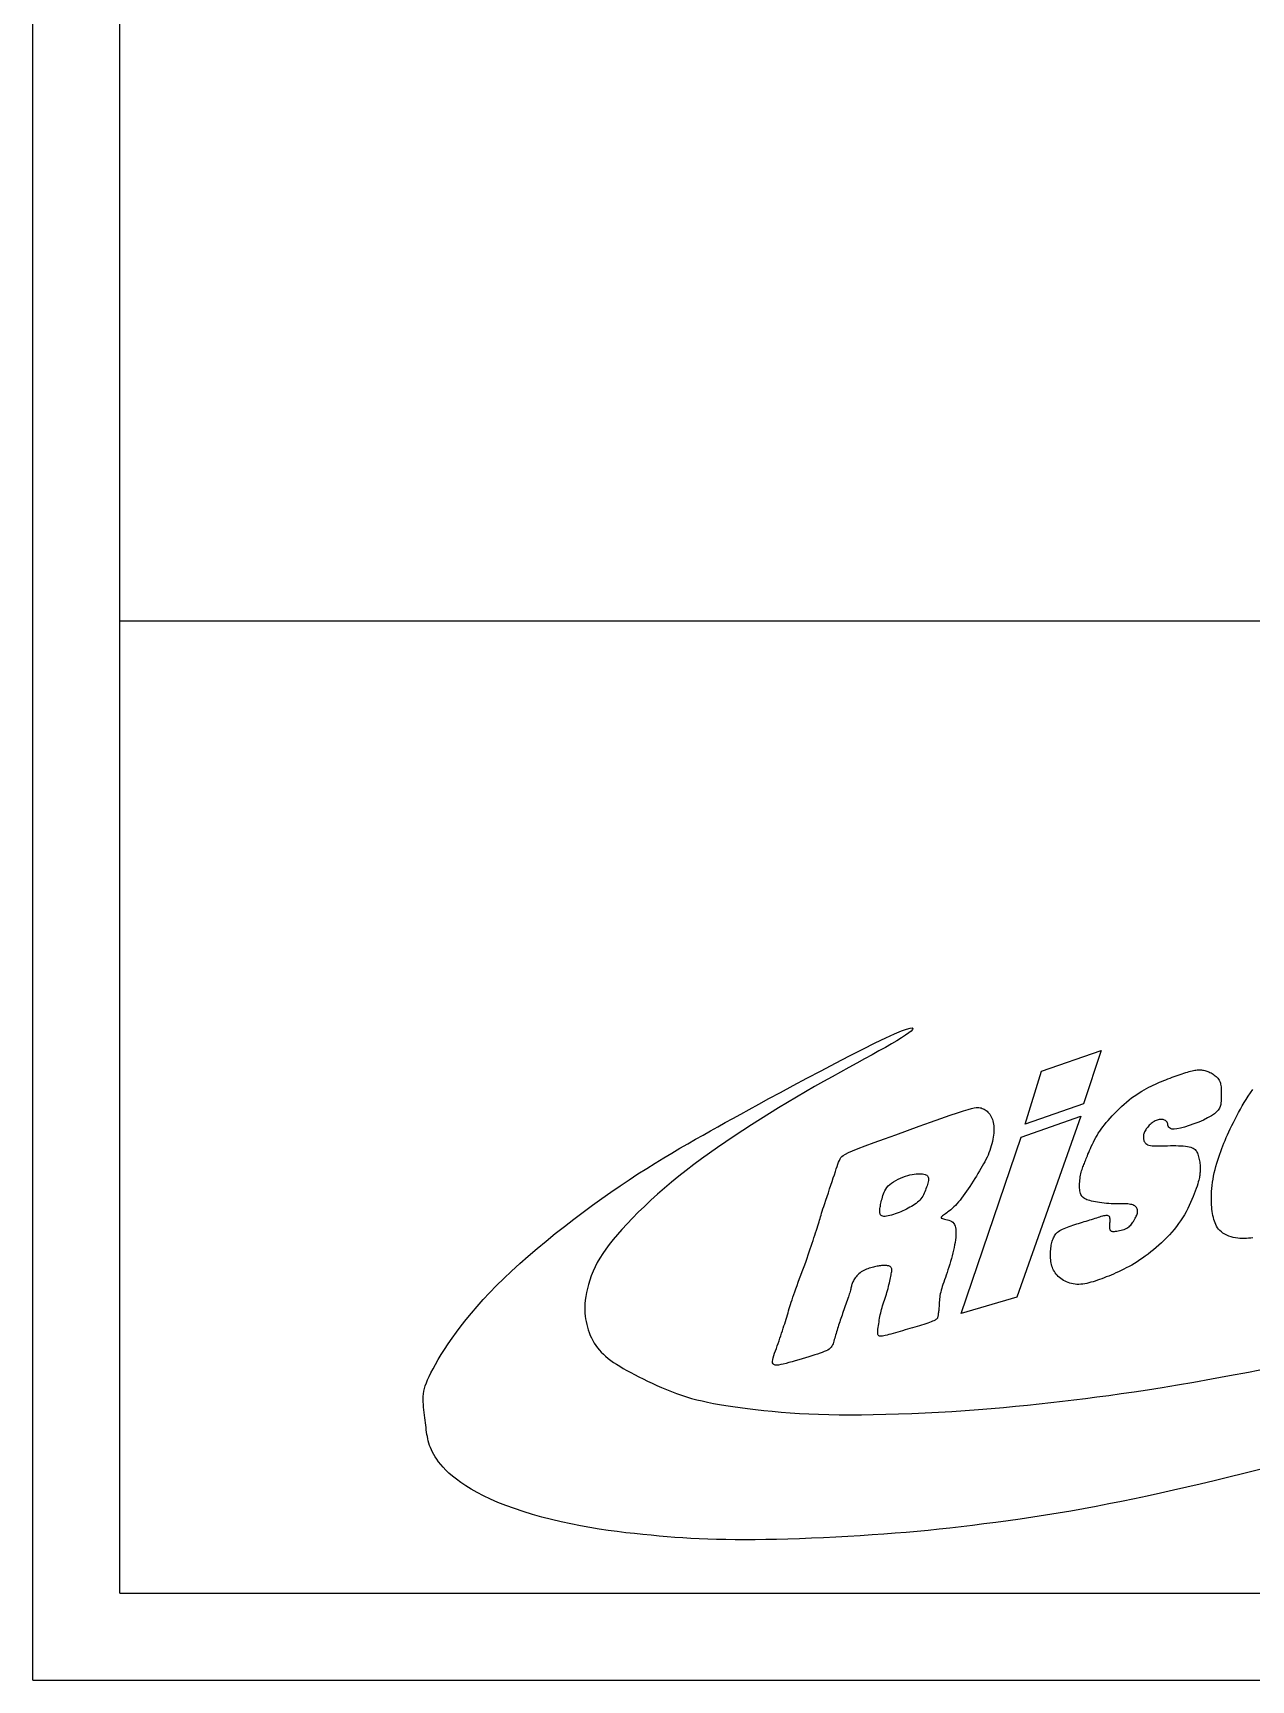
# Model space of a CAD drawing. Extents: x 134 to 2648, y -627 to 3.
# Drawn here: x 1601.32 to 1618.86, y -627.29 to -603.58 of the extents above; entities that cross this region are included whole.
import ezdxf

# ---------------------------------------------------------------- set-up
doc = ezdxf.new("R2010")
doc.units = 0
doc.layers.add('圖框層', color=7, linetype='CONTINUOUS')
doc.layers.add('輪廓線層', color=7, linetype='CONTINUOUS')

msp = doc.modelspace()

# ---------------------------------------------------------------- linework, layer by layer
at = {"layer": '圖框層', "color": 7}
for p, q in [((1601.323, -627.291), (1601.323, -423.322)), ((1602.573, -626.041), (1602.573, -424.571)), ((1602.573, -612.041), (1887.074, -612.041)), ((1602.573, -626.041), (1887.074, -626.041)), ((1601.323, -627.291), (1888.323, -627.291))]:
    msp.add_line(p, q, dxfattribs=at)
at = {"layer": '輪廓線層', "color": 1}
msp.add_lwpolyline([(1618.983, -624.26), (1618.755, -624.318), (1618.537, -624.372), (1618.329, -624.423), (1618.128, -624.47), (1617.933, -624.515), (1617.742, -624.559), (1617.553, -624.601), (1617.365, -624.642), (1617.179, -624.681), (1616.995, -624.72), (1616.811, -624.756), (1616.628, -624.792), (1616.445, -624.826), (1616.262, -624.858), (1616.08, -624.889), (1615.898, -624.919), (1615.716, -624.947), (1615.537, -624.973), (1615.36, -624.998), (1615.185, -625.022), (1615.014, -625.044), (1614.847, -625.065), (1614.684, -625.085), (1614.524, -625.103), (1614.367, -625.12), (1614.211, -625.136), (1614.054, -625.151), (1613.896, -625.165), (1613.736, -625.178), (1613.572, -625.19), (1613.403, -625.202), (1613.23, -625.213), (1613.055, -625.223), (1612.879, -625.233), (1612.703, -625.241), (1612.529, -625.249), (1612.358, -625.256), (1612.191, -625.261), (1612.029, -625.265), (1611.872, -625.268), (1611.72, -625.27), (1611.574, -625.271), (1611.433, -625.27), (1611.296, -625.269), (1611.165, -625.266), (1611.038, -625.262), (1610.915, -625.258), (1610.796, -625.252), (1610.68, -625.245), (1610.565, -625.237), (1610.451, -625.228), (1610.337, -625.218), (1610.222, -625.207), (1610.104, -625.196), (1609.983, -625.183), (1609.86, -625.169), (1609.733, -625.154), (1609.604, -625.136), (1609.473, -625.117), (1609.339, -625.096), (1609.204, -625.071), (1609.066, -625.044), (1608.928, -625.014), (1608.789, -624.981), (1608.651, -624.945), (1608.515, -624.906), (1608.382, -624.866), (1608.254, -624.823), (1608.131, -624.779), (1608.016, -624.733), (1607.908, -624.686), (1607.808, -624.639), (1607.716, -624.59), (1607.631, -624.542), (1607.553, -624.494), (1607.483, -624.446), (1607.419, -624.399), (1607.362, -624.354), (1607.312, -624.31), (1607.267, -624.268), (1607.228, -624.227), (1607.193, -624.188), (1607.163, -624.15), (1607.137, -624.113), (1607.114, -624.078), (1607.093, -624.043), (1607.076, -624.009), (1607.06, -623.976), (1607.046, -623.944), (1607.034, -623.912), (1607.024, -623.88), (1607.015, -623.849), (1607.007, -623.818), (1607.001, -623.786), (1606.995, -623.754), (1606.99, -623.722), (1606.986, -623.689), (1606.982, -623.656), (1606.978, -623.622), (1606.974, -623.587), (1606.97, -623.551), (1606.966, -623.515), (1606.961, -623.477), (1606.956, -623.439), (1606.952, -623.4), (1606.948, -623.361), (1606.944, -623.322), (1606.942, -623.283), (1606.942, -623.245), (1606.943, -623.207), (1606.946, -623.17), (1606.952, -623.132), (1606.961, -623.094), (1606.972, -623.055), (1606.987, -623.013), (1607.005, -622.969), (1607.027, -622.92), (1607.053, -622.867), (1607.084, -622.809), (1607.118, -622.746), (1607.157, -622.678), (1607.201, -622.606), (1607.249, -622.53), (1607.301, -622.45), (1607.358, -622.367), (1607.42, -622.281), (1607.486, -622.193), (1607.558, -622.102), (1607.635, -622.008), (1607.717, -621.912), (1607.804, -621.814), (1607.898, -621.714), (1607.997, -621.612), (1608.103, -621.508), (1608.214, -621.402), (1608.332, -621.295), (1608.454, -621.187), (1608.58, -621.079), (1608.71, -620.971), (1608.842, -620.864), (1608.975, -620.759), (1609.109, -620.655), (1609.244, -620.554), (1609.378, -620.455), (1609.511, -620.359), (1609.644, -620.266), (1609.775, -620.176), (1609.905, -620.088), (1610.033, -620.005), (1610.159, -619.924), (1610.282, -619.847), (1610.403, -619.773), (1610.522, -619.703), (1610.638, -619.634), (1610.752, -619.569), (1610.863, -619.505), (1610.972, -619.444), (1611.079, -619.384), (1611.184, -619.325), (1611.289, -619.266), (1611.398, -619.206), (1611.513, -619.142), (1611.636, -619.075), (1611.771, -619.001), (1611.919, -618.92), (1612.085, -618.831), (1612.269, -618.732), (1612.466, -618.626), (1612.672, -618.518), (1612.878, -618.409), (1613.08, -618.304), (1613.272, -618.206), (1613.447, -618.118), (1613.6, -618.044), (1613.726, -617.987), (1613.825, -617.946), (1613.899, -617.919), (1613.95, -617.905), (1613.981, -617.903), (1613.992, -617.91), (1613.987, -617.925), (1613.966, -617.948), (1613.932, -617.975), (1613.885, -618.008), (1613.828, -618.046), (1613.759, -618.087), (1613.682, -618.133), (1613.596, -618.182), (1613.502, -618.234), (1613.402, -618.29), (1613.296, -618.348), (1613.185, -618.409), (1613.069, -618.472), (1612.95, -618.537), (1612.827, -618.605), (1612.702, -618.674), (1612.574, -618.746), (1612.445, -618.821), (1612.316, -618.897), (1612.185, -618.974), (1612.055, -619.053), (1611.925, -619.134), (1611.796, -619.215), (1611.668, -619.296), (1611.541, -619.378), (1611.417, -619.46), (1611.296, -619.542), (1611.177, -619.624), (1611.061, -619.705), (1610.947, -619.787), (1610.835, -619.87), (1610.726, -619.953), (1610.619, -620.037), (1610.515, -620.123), (1610.413, -620.209), (1610.314, -620.297), (1610.218, -620.384), (1610.125, -620.471), (1610.037, -620.557), (1609.954, -620.641), (1609.876, -620.723), (1609.803, -620.802), (1609.736, -620.877), (1609.675, -620.949), (1609.62, -621.018), (1609.57, -621.085), (1609.525, -621.151), (1609.484, -621.215), (1609.448, -621.279), (1609.415, -621.342), (1609.386, -621.406), (1609.361, -621.469), (1609.339, -621.532), (1609.321, -621.594), (1609.305, -621.654), (1609.292, -621.713), (1609.282, -621.769), (1609.275, -621.822), (1609.27, -621.873), (1609.268, -621.92), (1609.267, -621.965), (1609.269, -622.009), (1609.273, -622.05), (1609.278, -622.091), (1609.286, -622.131), (1609.295, -622.17), (1609.306, -622.21), (1609.318, -622.25), (1609.332, -622.289), (1609.347, -622.328), (1609.364, -622.366), (1609.383, -622.403), (1609.404, -622.439), (1609.426, -622.474), (1609.451, -622.508), (1609.477, -622.54), (1609.505, -622.571), (1609.535, -622.601), (1609.568, -622.63), (1609.604, -622.659), (1609.642, -622.688), (1609.682, -622.717), (1609.726, -622.745), (1609.772, -622.774), (1609.822, -622.804), (1609.873, -622.833), (1609.928, -622.863), (1609.985, -622.893), (1610.044, -622.923), (1610.106, -622.954), (1610.17, -622.986), (1610.236, -623.017), (1610.304, -623.048), (1610.373, -623.079), (1610.443, -623.109), (1610.514, -623.138), (1610.586, -623.165), (1610.658, -623.19), (1610.73, -623.214), (1610.803, -623.235), (1610.878, -623.255), (1610.955, -623.273), (1611.034, -623.291), (1611.118, -623.307), (1611.205, -623.323), (1611.298, -623.338), (1611.397, -623.354), (1611.502, -623.368), (1611.611, -623.383), (1611.726, -623.397), (1611.845, -623.41), (1611.967, -623.422), (1612.094, -623.433), (1612.224, -623.443), (1612.357, -623.451), (1612.493, -623.458), (1612.634, -623.464), (1612.779, -623.468), (1612.93, -623.47), (1613.087, -623.471), (1613.25, -623.471), (1613.421, -623.469), (1613.6, -623.465), (1613.784, -623.459), (1613.974, -623.452), (1614.166, -623.444), (1614.36, -623.434), (1614.553, -623.423), (1614.745, -623.411), (1614.933, -623.397), (1615.116, -623.382), (1615.295, -623.367), (1615.47, -623.35), (1615.641, -623.333), (1615.81, -623.315), (1615.977, -623.296), (1616.143, -623.277), (1616.308, -623.257), (1616.473, -623.236), (1616.64, -623.215), (1616.811, -623.192), (1616.988, -623.167), (1617.174, -623.14), (1617.369, -623.111), (1617.577, -623.078), (1617.798, -623.041), (1618.036, -623.001), (1618.287, -622.956), (1618.55, -622.908), (1618.822, -622.856), (1619.1, -622.801)], dxfattribs=at)
at = {"layer": '輪廓線層', "color": 116}
for points in [[(1615.84, -618.527), (1616.7, -618.225), (1616.446, -618.996), (1615.606, -619.289)], [(1617.371, -619.329), (1617.361, -619.342), (1617.351, -619.356), (1617.342, -619.37), (1617.334, -619.383), (1617.327, -619.397), (1617.321, -619.411), (1617.316, -619.425), (1617.312, -619.438), (1617.31, -619.452), (1617.308, -619.465), (1617.308, -619.478), (1617.309, -619.491), (1617.311, -619.503), (1617.313, -619.515), (1617.317, -619.527), (1617.322, -619.538), (1617.328, -619.548), (1617.335, -619.558), (1617.344, -619.567), (1617.356, -619.576), (1617.37, -619.583), (1617.388, -619.589), (1617.409, -619.594), (1617.435, -619.598), (1617.465, -619.6), (1617.499, -619.601), (1617.536, -619.601), (1617.575, -619.6), (1617.616, -619.599), (1617.657, -619.598), (1617.699, -619.597), (1617.739, -619.597), (1617.778, -619.597), (1617.815, -619.598), (1617.85, -619.599), (1617.883, -619.602), (1617.914, -619.605), (1617.942, -619.609), (1617.967, -619.615), (1617.99, -619.621), (1618.009, -619.627), (1618.026, -619.635), (1618.04, -619.644), (1618.053, -619.654), (1618.063, -619.666), (1618.072, -619.678), (1618.08, -619.692), (1618.087, -619.706), (1618.093, -619.722), (1618.099, -619.739), (1618.104, -619.757), (1618.109, -619.776), (1618.113, -619.795), (1618.117, -619.815), (1618.12, -619.835), (1618.122, -619.854), (1618.124, -619.873), (1618.125, -619.892), (1618.125, -619.911), (1618.125, -619.928), (1618.125, -619.945), (1618.124, -619.961), (1618.124, -619.977), (1618.123, -619.991), (1618.122, -620.004), (1618.121, -620.016), (1618.12, -620.029), (1618.118, -620.042), (1618.115, -620.057), (1618.111, -620.075), (1618.106, -620.095), (1618.099, -620.119), (1618.091, -620.146), (1618.081, -620.178), (1618.069, -620.212), (1618.056, -620.25), (1618.042, -620.289), (1618.026, -620.331), (1618.008, -620.373), (1617.989, -620.417), (1617.969, -620.461), (1617.947, -620.504), (1617.924, -620.548), (1617.899, -620.592), (1617.873, -620.635), (1617.845, -620.678), (1617.816, -620.72), (1617.785, -620.762), (1617.752, -620.803), (1617.718, -620.843), (1617.683, -620.882), (1617.646, -620.92), (1617.609, -620.958), (1617.571, -620.994), (1617.532, -621.029), (1617.493, -621.063), (1617.454, -621.096), (1617.415, -621.128), (1617.376, -621.158), (1617.336, -621.188), (1617.297, -621.216), (1617.258, -621.243), (1617.218, -621.268), (1617.179, -621.293), (1617.14, -621.316), (1617.102, -621.337), (1617.063, -621.358), (1617.025, -621.377), (1616.987, -621.396), (1616.95, -621.413), (1616.914, -621.43), (1616.878, -621.445), (1616.843, -621.46), (1616.809, -621.474), (1616.775, -621.488), (1616.742, -621.501), (1616.71, -621.513), (1616.678, -621.525), (1616.646, -621.536), (1616.615, -621.546), (1616.584, -621.556), (1616.553, -621.564), (1616.523, -621.573), (1616.493, -621.58), (1616.464, -621.585), (1616.435, -621.59), (1616.406, -621.593), (1616.378, -621.594), (1616.351, -621.594), (1616.325, -621.592), (1616.299, -621.588), (1616.274, -621.583), (1616.25, -621.577), (1616.226, -621.569), (1616.203, -621.559), (1616.181, -621.549), (1616.16, -621.537), (1616.139, -621.524), (1616.12, -621.51), (1616.101, -621.495), (1616.084, -621.479), (1616.068, -621.463), (1616.053, -621.446), (1616.039, -621.428), (1616.027, -621.41), (1616.016, -621.392), (1616.006, -621.372), (1615.998, -621.352), (1615.991, -621.332), (1615.985, -621.31), (1615.98, -621.288), (1615.977, -621.265), (1615.974, -621.242), (1615.972, -621.217), (1615.971, -621.192), (1615.971, -621.167), (1615.971, -621.142), (1615.973, -621.118), (1615.975, -621.094), (1615.977, -621.071), (1615.98, -621.05), (1615.983, -621.029), (1615.987, -621.01), (1615.992, -620.991), (1615.997, -620.973), (1616.002, -620.956), (1616.008, -620.94), (1616.015, -620.925), (1616.022, -620.91), (1616.03, -620.895), (1616.039, -620.881), (1616.049, -620.868), (1616.06, -620.855), (1616.073, -620.843), (1616.088, -620.831), (1616.105, -620.82), (1616.124, -620.809), (1616.144, -620.798), (1616.167, -620.788), (1616.19, -620.778), (1616.215, -620.769), (1616.241, -620.759), (1616.268, -620.75), (1616.295, -620.742), (1616.322, -620.733), (1616.349, -620.725), (1616.377, -620.716), (1616.404, -620.708), (1616.431, -620.7), (1616.458, -620.691), (1616.485, -620.683), (1616.512, -620.675), (1616.538, -620.666), (1616.564, -620.658), (1616.589, -620.65), (1616.614, -620.642), (1616.638, -620.634), (1616.661, -620.627), (1616.683, -620.62), (1616.703, -620.614), (1616.723, -620.609), (1616.741, -620.604), (1616.758, -620.601), (1616.773, -620.6), (1616.786, -620.6), (1616.798, -620.603), (1616.807, -620.607), (1616.815, -620.614), (1616.82, -620.624), (1616.823, -620.637), (1616.825, -620.651), (1616.825, -620.666), (1616.825, -620.682), (1616.824, -620.698), (1616.823, -620.715), (1616.821, -620.73), (1616.82, -620.745), (1616.82, -620.758), (1616.82, -620.77), (1616.821, -620.781), (1616.822, -620.791), (1616.824, -620.8), (1616.826, -620.807), (1616.83, -620.814), (1616.834, -620.82), (1616.84, -620.824), (1616.847, -620.828), (1616.855, -620.83), (1616.865, -620.832), (1616.877, -620.832), (1616.891, -620.832), (1616.907, -620.83), (1616.925, -620.828), (1616.945, -620.825), (1616.966, -620.82), (1616.988, -620.815), (1617.01, -620.809), (1617.032, -620.802), (1617.052, -620.794), (1617.071, -620.785), (1617.087, -620.775), (1617.102, -620.765), (1617.115, -620.753), (1617.127, -620.741), (1617.137, -620.728), (1617.147, -620.715), (1617.156, -620.701), (1617.165, -620.687), (1617.174, -620.672), (1617.183, -620.658), (1617.192, -620.642), (1617.2, -620.627), (1617.207, -620.612), (1617.213, -620.598), (1617.218, -620.583), (1617.222, -620.569), (1617.225, -620.556), (1617.226, -620.543), (1617.225, -620.531), (1617.224, -620.519), (1617.22, -620.508), (1617.216, -620.498), (1617.21, -620.488), (1617.202, -620.479), (1617.194, -620.471), (1617.184, -620.464), (1617.172, -620.457), (1617.158, -620.451), (1617.143, -620.446), (1617.125, -620.442), (1617.106, -620.439), (1617.084, -620.437), (1617.06, -620.435), (1617.033, -620.435), (1617.005, -620.435), (1616.975, -620.435), (1616.944, -620.436), (1616.912, -620.436), (1616.878, -620.435), (1616.845, -620.434), (1616.811, -620.432), (1616.777, -620.429), (1616.743, -620.426), (1616.71, -620.422), (1616.678, -620.417), (1616.646, -620.412), (1616.617, -620.406), (1616.589, -620.401), (1616.563, -620.395), (1616.538, -620.389), (1616.516, -620.382), (1616.496, -620.375), (1616.478, -620.368), (1616.462, -620.359), (1616.448, -620.35), (1616.435, -620.339), (1616.425, -620.327), (1616.416, -620.314), (1616.409, -620.3), (1616.403, -620.284), (1616.399, -620.267), (1616.395, -620.249), (1616.393, -620.23), (1616.391, -620.209), (1616.391, -620.188), (1616.391, -620.165), (1616.391, -620.142), (1616.392, -620.118), (1616.394, -620.094), (1616.397, -620.07), (1616.4, -620.047), (1616.404, -620.024), (1616.409, -620.002), (1616.414, -619.981), (1616.42, -619.96), (1616.426, -619.941), (1616.433, -619.922), (1616.439, -619.903), (1616.446, -619.886), (1616.452, -619.869), (1616.459, -619.852), (1616.465, -619.836), (1616.472, -619.819), (1616.478, -619.802), (1616.486, -619.784), (1616.493, -619.765), (1616.502, -619.744), (1616.511, -619.72), (1616.522, -619.695), (1616.533, -619.667), (1616.546, -619.638), (1616.559, -619.608), (1616.574, -619.576), (1616.589, -619.545), (1616.606, -619.513), (1616.623, -619.481), (1616.641, -619.45), (1616.66, -619.419), (1616.681, -619.389), (1616.702, -619.359), (1616.725, -619.328), (1616.749, -619.298), (1616.775, -619.266), (1616.802, -619.234), (1616.831, -619.201), (1616.861, -619.168), (1616.893, -619.134), (1616.926, -619.099), (1616.959, -619.066), (1616.994, -619.032), (1617.03, -619), (1617.066, -618.969), (1617.103, -618.939), (1617.139, -618.911), (1617.176, -618.884), (1617.213, -618.859), (1617.249, -618.835), (1617.285, -618.813), (1617.32, -618.793), (1617.354, -618.774), (1617.387, -618.756), (1617.419, -618.74), (1617.45, -618.725), (1617.481, -618.711), (1617.511, -618.697), (1617.541, -618.685), (1617.571, -618.672), (1617.601, -618.66), (1617.632, -618.648), (1617.662, -618.636), (1617.692, -618.625), (1617.723, -618.613), (1617.753, -618.602), (1617.782, -618.591), (1617.811, -618.581), (1617.839, -618.571), (1617.866, -618.561), (1617.893, -618.553), (1617.918, -618.545), (1617.942, -618.537), (1617.966, -618.531), (1617.988, -618.525), (1618.009, -618.519), (1618.029, -618.515), (1618.048, -618.512), (1618.066, -618.509), (1618.083, -618.507), (1618.099, -618.506), (1618.115, -618.505), (1618.13, -618.505), (1618.146, -618.507), (1618.161, -618.508), (1618.176, -618.511), (1618.191, -618.515), (1618.206, -618.519), (1618.221, -618.524), (1618.236, -618.529), (1618.252, -618.536), (1618.267, -618.543), (1618.283, -618.551), (1618.298, -618.56), (1618.313, -618.569), (1618.328, -618.58), (1618.343, -618.59), (1618.356, -618.602), (1618.369, -618.614), (1618.38, -618.626), (1618.39, -618.639), (1618.399, -618.652), (1618.406, -618.666), (1618.412, -618.681), (1618.417, -618.696), (1618.42, -618.712), (1618.423, -618.73), (1618.426, -618.748), (1618.427, -618.767), (1618.429, -618.788), (1618.43, -618.81), (1618.43, -618.833), (1618.43, -618.857), (1618.43, -618.881), (1618.43, -618.906), (1618.429, -618.931), (1618.427, -618.957), (1618.425, -618.982), (1618.422, -619.007), (1618.415, -619.032), (1618.404, -619.058), (1618.386, -619.085), (1618.362, -619.112), (1618.33, -619.14), (1618.287, -619.168), (1618.234, -619.198), (1618.173, -619.228), (1618.106, -619.257), (1618.037, -619.285), (1617.968, -619.309), (1617.901, -619.33), (1617.841, -619.346), (1617.79, -619.356), (1617.75, -619.36), (1617.719, -619.358), (1617.698, -619.352), (1617.683, -619.341), (1617.673, -619.329), (1617.667, -619.315), (1617.663, -619.3), (1617.659, -619.285), (1617.654, -619.272), (1617.649, -619.261), (1617.642, -619.251), (1617.634, -619.242), (1617.625, -619.235), (1617.615, -619.229), (1617.604, -619.225), (1617.592, -619.221), (1617.579, -619.219), (1617.566, -619.219), (1617.551, -619.219), (1617.537, -619.221), (1617.522, -619.224), (1617.507, -619.228), (1617.492, -619.233), (1617.477, -619.24), (1617.462, -619.248), (1617.447, -619.257), (1617.434, -619.268), (1617.42, -619.279), (1617.407, -619.291), (1617.394, -619.303), (1617.383, -619.316)], [(1614.567, -620.701), (1614.581, -620.716), (1614.592, -620.734), (1614.6, -620.754), (1614.606, -620.776), (1614.61, -620.8), (1614.611, -620.827), (1614.611, -620.856), (1614.61, -620.886), (1614.607, -620.919), (1614.603, -620.953), (1614.598, -620.989), (1614.591, -621.025), (1614.584, -621.064), (1614.576, -621.103), (1614.567, -621.142), (1614.556, -621.183), (1614.545, -621.223), (1614.534, -621.264), (1614.521, -621.305), (1614.509, -621.345), (1614.496, -621.385), (1614.483, -621.423), (1614.47, -621.461), (1614.458, -621.497), (1614.446, -621.53), (1614.435, -621.563), (1614.424, -621.594), (1614.414, -621.623), (1614.406, -621.651), (1614.398, -621.678), (1614.391, -621.705), (1614.385, -621.73), (1614.38, -621.756), (1614.377, -621.78), (1614.374, -621.804), (1614.372, -621.828), (1614.37, -621.85), (1614.369, -621.872), (1614.368, -621.893), (1614.367, -621.913), (1614.365, -621.933), (1614.364, -621.951), (1614.362, -621.969), (1614.36, -621.986), (1614.358, -622.001), (1614.356, -622.015), (1614.354, -622.029), (1614.353, -622.041), (1614.351, -622.052), (1614.349, -622.061), (1614.347, -622.07), (1614.343, -622.079), (1614.338, -622.087), (1614.331, -622.094), (1614.321, -622.102), (1614.309, -622.11), (1614.293, -622.118), (1614.275, -622.126), (1614.254, -622.134), (1614.23, -622.143), (1614.204, -622.152), (1614.177, -622.162), (1614.147, -622.171), (1614.116, -622.181), (1614.085, -622.191), (1614.052, -622.201), (1614.018, -622.211), (1613.984, -622.221), (1613.949, -622.231), (1613.914, -622.241), (1613.879, -622.251), (1613.843, -622.262), (1613.808, -622.272), (1613.773, -622.282), (1613.739, -622.291), (1613.706, -622.301), (1613.675, -622.309), (1613.646, -622.317), (1613.618, -622.324), (1613.593, -622.331), (1613.571, -622.336), (1613.552, -622.339), (1613.535, -622.341), (1613.521, -622.341), (1613.509, -622.338), (1613.5, -622.333), (1613.493, -622.325), (1613.488, -622.314), (1613.486, -622.299), (1613.485, -622.281), (1613.486, -622.26), (1613.488, -622.238), (1613.491, -622.213), (1613.494, -622.188), (1613.499, -622.162), (1613.503, -622.135), (1613.507, -622.109), (1613.512, -622.083), (1613.517, -622.057), (1613.521, -622.032), (1613.527, -622.006), (1613.532, -621.98), (1613.539, -621.954), (1613.546, -621.928), (1613.554, -621.901), (1613.563, -621.874), (1613.572, -621.847), (1613.581, -621.82), (1613.59, -621.792), (1613.6, -621.764), (1613.609, -621.736), (1613.617, -621.709), (1613.625, -621.681), (1613.633, -621.653), (1613.639, -621.626), (1613.646, -621.599), (1613.652, -621.572), (1613.657, -621.547), (1613.662, -621.523), (1613.667, -621.5), (1613.672, -621.479), (1613.677, -621.459), (1613.68, -621.441), (1613.684, -621.424), (1613.686, -621.408), (1613.687, -621.395), (1613.688, -621.382), (1613.687, -621.371), (1613.684, -621.362), (1613.68, -621.354), (1613.675, -621.347), (1613.669, -621.341), (1613.662, -621.337), (1613.653, -621.333), (1613.644, -621.329), (1613.635, -621.327), (1613.625, -621.325), (1613.614, -621.323), (1613.603, -621.322), (1613.591, -621.321), (1613.578, -621.321), (1613.565, -621.321), (1613.552, -621.322), (1613.537, -621.323), (1613.523, -621.325), (1613.507, -621.327), (1613.491, -621.33), (1613.475, -621.333), (1613.458, -621.337), (1613.44, -621.341), (1613.422, -621.345), (1613.403, -621.35), (1613.383, -621.356), (1613.363, -621.362), (1613.343, -621.369), (1613.323, -621.376), (1613.303, -621.385), (1613.284, -621.394), (1613.265, -621.404), (1613.247, -621.415), (1613.23, -621.427), (1613.214, -621.441), (1613.199, -621.455), (1613.185, -621.469), (1613.172, -621.484), (1613.161, -621.499), (1613.151, -621.514), (1613.142, -621.528), (1613.134, -621.542), (1613.128, -621.556), (1613.122, -621.569), (1613.117, -621.582), (1613.113, -621.595), (1613.109, -621.608), (1613.106, -621.621), (1613.102, -621.635), (1613.099, -621.649), (1613.095, -621.664), (1613.091, -621.68), (1613.086, -621.696), (1613.081, -621.714), (1613.075, -621.733), (1613.069, -621.753), (1613.062, -621.775), (1613.054, -621.799), (1613.045, -621.824), (1613.036, -621.85), (1613.027, -621.877), (1613.017, -621.905), (1613.007, -621.932), (1612.998, -621.959), (1612.988, -621.986), (1612.979, -622.012), (1612.971, -622.037), (1612.962, -622.062), (1612.954, -622.086), (1612.946, -622.109), (1612.938, -622.133), (1612.93, -622.157), (1612.922, -622.181), (1612.914, -622.205), (1612.907, -622.229), (1612.899, -622.253), (1612.891, -622.277), (1612.884, -622.301), (1612.877, -622.324), (1612.871, -622.347), (1612.865, -622.369), (1612.859, -622.39), (1612.854, -622.411), (1612.848, -622.43), (1612.841, -622.449), (1612.834, -622.467), (1612.825, -622.483), (1612.813, -622.499), (1612.8, -622.513), (1612.783, -622.527), (1612.764, -622.54), (1612.741, -622.552), (1612.715, -622.563), (1612.686, -622.575), (1612.654, -622.587), (1612.618, -622.599), (1612.579, -622.611), (1612.537, -622.625), (1612.491, -622.639), (1612.444, -622.653), (1612.395, -622.667), (1612.347, -622.682), (1612.298, -622.696), (1612.251, -622.709), (1612.206, -622.721), (1612.164, -622.733), (1612.125, -622.742), (1612.089, -622.75), (1612.058, -622.755), (1612.031, -622.757), (1612.008, -622.755), (1611.991, -622.749), (1611.979, -622.739), (1611.972, -622.723), (1611.97, -622.703), (1611.973, -622.678), (1611.979, -622.651), (1611.988, -622.62), (1611.999, -622.587), (1612.012, -622.553), (1612.025, -622.517), (1612.038, -622.481), (1612.051, -622.444), (1612.064, -622.407), (1612.076, -622.371), (1612.089, -622.334), (1612.101, -622.298), (1612.112, -622.262), (1612.124, -622.227), (1612.134, -622.193), (1612.145, -622.16), (1612.155, -622.128), (1612.165, -622.096), (1612.175, -622.065), (1612.184, -622.034), (1612.193, -622.004), (1612.202, -621.973), (1612.211, -621.943), (1612.221, -621.913), (1612.23, -621.882), (1612.24, -621.85), (1612.251, -621.816), (1612.262, -621.78), (1612.275, -621.742), (1612.29, -621.701), (1612.305, -621.657), (1612.323, -621.611), (1612.341, -621.562), (1612.359, -621.512), (1612.379, -621.462), (1612.398, -621.411), (1612.417, -621.36), (1612.435, -621.311), (1612.452, -621.262), (1612.468, -621.216), (1612.484, -621.171), (1612.499, -621.127), (1612.513, -621.084), (1612.527, -621.043), (1612.54, -621.002), (1612.553, -620.963), (1612.566, -620.924), (1612.578, -620.887), (1612.59, -620.851), (1612.602, -620.816), (1612.613, -620.783), (1612.623, -620.751), (1612.632, -620.722), (1612.641, -620.695), (1612.648, -620.669), (1612.655, -620.646), (1612.662, -620.622), (1612.669, -620.598), (1612.677, -620.571), (1612.686, -620.542), (1612.696, -620.509), (1612.708, -620.472), (1612.722, -620.428), (1612.738, -620.38), (1612.756, -620.329), (1612.774, -620.275), (1612.792, -620.22), (1612.811, -620.165), (1612.829, -620.112), (1612.845, -620.061), (1612.861, -620.015), (1612.875, -619.971), (1612.888, -619.932), (1612.9, -619.896), (1612.911, -619.864), (1612.922, -619.836), (1612.932, -619.81), (1612.942, -619.789), (1612.953, -619.77), (1612.967, -619.753), (1612.988, -619.737), (1613.019, -619.718), (1613.063, -619.697), (1613.123, -619.672), (1613.203, -619.64), (1613.306, -619.601), (1613.434, -619.553), (1613.582, -619.498), (1613.743, -619.439), (1613.911, -619.378), (1614.08, -619.317), (1614.243, -619.259), (1614.393, -619.206), (1614.525, -619.16), (1614.633, -619.123), (1614.719, -619.096), (1614.786, -619.076), (1614.836, -619.062), (1614.874, -619.054), (1614.902, -619.05), (1614.923, -619.049), (1614.941, -619.05), (1614.957, -619.052), (1614.973, -619.055), (1614.988, -619.06), (1615.003, -619.065), (1615.017, -619.072), (1615.031, -619.08), (1615.045, -619.09), (1615.058, -619.101), (1615.071, -619.114), (1615.084, -619.129), (1615.096, -619.145), (1615.107, -619.162), (1615.118, -619.18), (1615.127, -619.2), (1615.135, -619.221), (1615.142, -619.242), (1615.148, -619.264), (1615.152, -619.287), (1615.155, -619.311), (1615.157, -619.336), (1615.157, -619.362), (1615.156, -619.388), (1615.154, -619.416), (1615.151, -619.445), (1615.147, -619.475), (1615.142, -619.506), (1615.135, -619.537), (1615.128, -619.57), (1615.119, -619.602), (1615.109, -619.635), (1615.098, -619.668), (1615.086, -619.7), (1615.072, -619.732), (1615.058, -619.764), (1615.042, -619.796), (1615.025, -619.828), (1615.007, -619.861), (1614.988, -619.894), (1614.968, -619.928), (1614.948, -619.962), (1614.926, -619.998), (1614.904, -620.035), (1614.881, -620.072), (1614.857, -620.109), (1614.834, -620.146), (1614.81, -620.183), (1614.786, -620.219), (1614.762, -620.254), (1614.739, -620.288), (1614.715, -620.32), (1614.692, -620.351), (1614.669, -620.38), (1614.647, -620.408), (1614.624, -620.434), (1614.602, -620.458), (1614.58, -620.48), (1614.558, -620.501), (1614.536, -620.519), (1614.516, -620.536), (1614.496, -620.552), (1614.477, -620.566), (1614.46, -620.578), (1614.444, -620.589), (1614.43, -620.599), (1614.418, -620.608), (1614.409, -620.616), (1614.402, -620.623), (1614.398, -620.629), (1614.397, -620.634), (1614.4, -620.639), (1614.406, -620.643), (1614.416, -620.647), (1614.43, -620.651), (1614.447, -620.655), (1614.467, -620.659), (1614.488, -620.664), (1614.509, -620.671), (1614.53, -620.679), (1614.55, -620.689)], [(1615.547, -619.475), (1616.407, -619.172), (1615.488, -621.78), (1614.687, -622.014)], [(1613.922, -620.498), (1613.897, -620.512), (1613.871, -620.524), (1613.844, -620.537), (1613.818, -620.549), (1613.791, -620.56), (1613.764, -620.57), (1613.737, -620.58), (1613.711, -620.589), (1613.685, -620.597), (1613.66, -620.604), (1613.636, -620.609), (1613.613, -620.613), (1613.592, -620.615), (1613.573, -620.615), (1613.557, -620.613), (1613.543, -620.608), (1613.532, -620.602), (1613.524, -620.592), (1613.519, -620.581), (1613.515, -620.568), (1613.514, -620.554), (1613.514, -620.538), (1613.515, -620.521), (1613.517, -620.503), (1613.519, -620.485), (1613.523, -620.466), (1613.526, -620.446), (1613.531, -620.426), (1613.536, -620.405), (1613.541, -620.383), (1613.547, -620.361), (1613.553, -620.339), (1613.56, -620.316), (1613.568, -620.293), (1613.577, -620.269), (1613.588, -620.246), (1613.601, -620.223), (1613.617, -620.2), (1613.636, -620.177), (1613.658, -620.156), (1613.684, -620.135), (1613.713, -620.116), (1613.744, -620.097), (1613.777, -620.08), (1613.812, -620.064), (1613.847, -620.05), (1613.882, -620.038), (1613.916, -620.027), (1613.949, -620.019), (1613.98, -620.012), (1614.01, -620.007), (1614.038, -620.003), (1614.064, -620.002), (1614.088, -620.001), (1614.111, -620.002), (1614.131, -620.004), (1614.149, -620.007), (1614.165, -620.011), (1614.179, -620.017), (1614.191, -620.023), (1614.2, -620.032), (1614.207, -620.042), (1614.212, -620.053), (1614.215, -620.066), (1614.216, -620.081), (1614.215, -620.098), (1614.212, -620.116), (1614.207, -620.135), (1614.202, -620.155), (1614.195, -620.176), (1614.187, -620.197), (1614.179, -620.219), (1614.171, -620.24), (1614.162, -620.261), (1614.153, -620.282), (1614.143, -620.303), (1614.132, -620.323), (1614.12, -620.343), (1614.106, -620.362), (1614.091, -620.38), (1614.075, -620.397), (1614.056, -620.413), (1614.037, -620.429), (1614.016, -620.443), (1613.994, -620.458), (1613.971, -620.472), (1613.947, -620.485)]]:
    msp.add_lwpolyline(points, close=True, dxfattribs=at)
msp.add_lwpolyline([(1618.886, -620.922), (1618.855, -620.927), (1618.824, -620.931), (1618.793, -620.934), (1618.762, -620.936), (1618.731, -620.936), (1618.699, -620.934), (1618.667, -620.931), (1618.634, -620.925), (1618.602, -620.918), (1618.57, -620.909), (1618.539, -620.898), (1618.509, -620.886), (1618.48, -620.872), (1618.454, -620.856), (1618.431, -620.839), (1618.41, -620.82), (1618.392, -620.801), (1618.376, -620.779), (1618.362, -620.757), (1618.351, -620.734), (1618.34, -620.709), (1618.331, -620.684), (1618.324, -620.658), (1618.317, -620.631), (1618.31, -620.603), (1618.305, -620.574), (1618.3, -620.544), (1618.296, -620.513), (1618.293, -620.481), (1618.29, -620.447), (1618.289, -620.411), (1618.288, -620.374), (1618.288, -620.336), (1618.289, -620.296), (1618.291, -620.255), (1618.294, -620.213), (1618.298, -620.169), (1618.304, -620.125), (1618.311, -620.08), (1618.319, -620.035), (1618.329, -619.989), (1618.34, -619.942), (1618.353, -619.897), (1618.365, -619.851), (1618.379, -619.806), (1618.393, -619.762), (1618.407, -619.72), (1618.422, -619.679), (1618.437, -619.639), (1618.452, -619.599), (1618.467, -619.56), (1618.484, -619.521), (1618.501, -619.481), (1618.519, -619.44), (1618.539, -619.398), (1618.56, -619.354), (1618.581, -619.308), (1618.604, -619.262), (1618.628, -619.214), (1618.653, -619.166), (1618.679, -619.119), (1618.705, -619.071), (1618.732, -619.024), (1618.759, -618.978), (1618.788, -618.932), (1618.817, -618.886), (1618.849, -618.839), (1618.883, -618.79)], dxfattribs=at)

doc.saveas('drawing.dxf')
